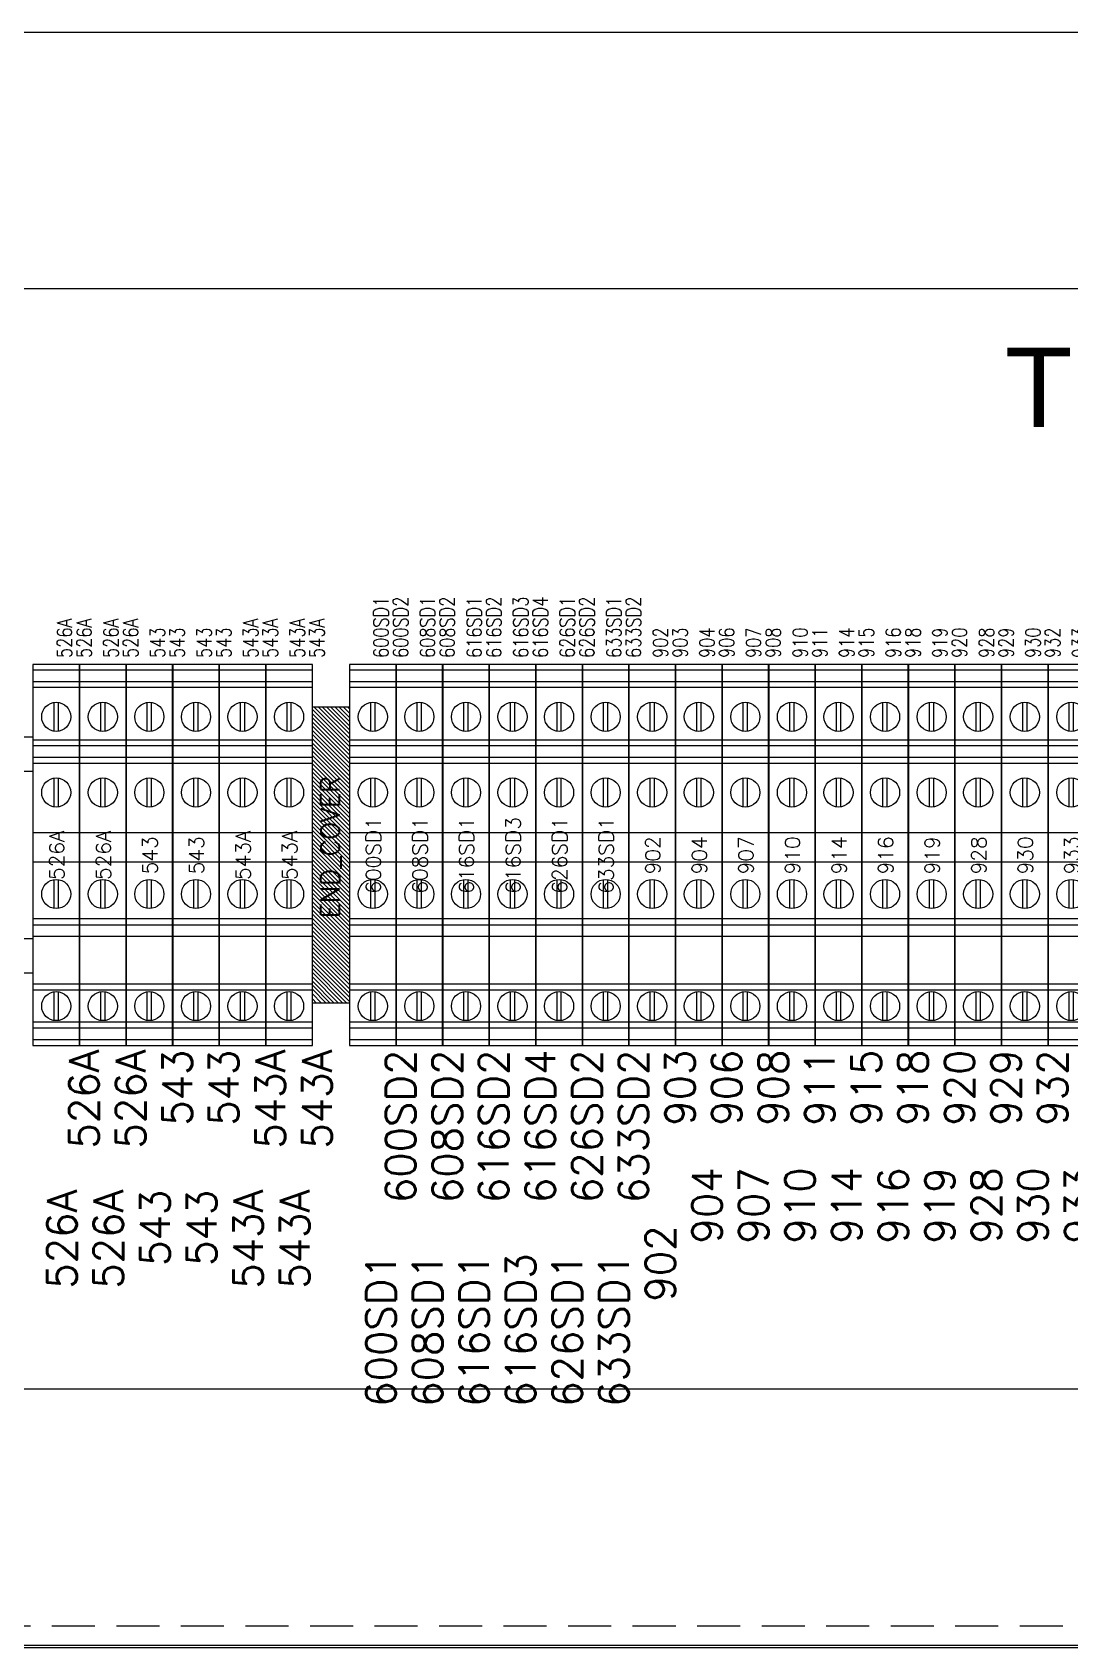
# Model space of a CAD drawing. Header units: inches. Extents: x 0.1 to 89.7, y 0.1 to 57.6.
# Drawn here: x 58.63 to 64.66, y 10.91 to 20.3 of the extents above; entities that cross this region are included whole.
import ezdxf
from ezdxf.enums import TextEntityAlignment as Align

# ---------------------------------------------------------------- set-up
doc = ezdxf.new("R2010")
doc.units = ezdxf.units.IN
doc.header["$MEASUREMENT"] = 0
doc.set_wipeout_variables(frame=1)
doc.linetypes.add('HIDDEN', pattern=[0.375, 0.25, -0.125])
for name, color, linetype in [('DEFAULT_2', 8, 'HIDDEN'), ('PSYMS', 7, 'Continuous'), ('PTERM', 4, 'Continuous'), ('PWIRE', 84, 'Continuous')]:
    doc.layers.add(name, color=color, linetype=linetype)
doc.styles.get("Standard").update_dxf_attribs({"font": 'arial.ttf'})
doc.styles.add('WD', font='romans.shx', dxfattribs={"height": 0.185})

# ---------------------------------------------------------------- blocks, each defined once
blk = doc.blocks.new('HDINFB5B')
for p, q in [((0, 0.75), (29.75, 0.75)), ((0, -0.75), (29.75, -0.75))]:
    blk.add_line(p, q)
blk = doc.blocks.new('HDIN1085A')
for p, q in [((0, 0.75), (31.25, 0.75)), ((0, -0.75), (31.25, -0.75))]:
    blk.add_line(p, q)
blk = doc.blocks.new('HDINFE72')
for p, q in [((0, 0.69), (29, 0.69)), ((0, 0.49), (29, 0.49)), ((5.2918, 0.125), (5.7082, 0.125)), ((6.2918, 0.125), (6.7082, 0.125)), ((7.2918, 0.125), (7.7082, 0.125)), ((8.2918, 0.125), (8.7082, 0.125)), ((9.2918, 0.125), (9.7082, 0.125)), ((10.2918, 0.125), (10.7082, 0.125)), ((5.2918, -0.125), (5.7082, -0.125)), ((6.2918, -0.125), (6.7082, -0.125)), ((7.2918, -0.125), (7.7082, -0.125)), ((8.2918, -0.125), (8.7082, -0.125)), ((9.2918, -0.125), (9.7082, -0.125)), ((10.2918, -0.125), (10.7082, -0.125)), ((0, -0.49), (29, -0.49)), ((0, -0.69), (29, -0.69))]:
    blk.add_line(p, q)
for centre, major_axis, start_param, end_param in [((5.2918, 0), (-0.1668, 0), -1.570796, 1.570794), ((5.7082, 0), (0.1668, 0), 4.712386, 7.853986), ((6.2918, 0), (-0.1668, 0), -1.570796, 1.570794), ((6.7082, 0), (0.1668, 0), 4.712386, 7.853986), ((7.2918, 0), (-0.1668, 0), -1.570796, 1.570794), ((7.7082, 0), (0.1668, 0), 4.712386, 7.853986), ((8.2918, 0), (-0.1668, 0), -1.570796, 1.570794), ((8.7082, 0), (0.1668, 0), 4.712386, 7.853986), ((9.2918, 0), (-0.1668, 0), -1.570796, 1.570794), ((9.7082, 0), (0.1668, 0), 4.712386, 7.853986), ((10.2918, 0), (-0.1668, 0), -1.570796, 1.570794), ((10.7082, 0), (0.1668, 0), 4.712386, 7.853986)]:
    blk.add_ellipse(centre, major_axis=major_axis, ratio=0.749429, start_param=start_param, end_param=end_param)
for p in [(5.5, 0), (6.5, 0), (7.5, 0), (8.5, 0), (9.5, 0), (10.5, 0)]:
    blk.add_point(p)
at = {"flags": 11}
for p in [(1.5, 0), (14.5, 0), (27.5, 0)]:
    blk.add_attdef('NC', text='', height=0.01, rotation=270, dxfattribs=at).set_placement(p, align=Align.MIDDLE)
blk = doc.blocks.new('wd_default_02terminal')
at = {"style": 'WD', "flags": 1}
for tag, height, p in [('INST', 0.125, (0.008, 0.421)), ('LOC', 0.125, (0.008, 0.245)), ('P_TAGSTRIP', 0.125, (0.008, 0.068)), ('CAT', 0.05, (0.005, -0.45)), ('WDBLKNAM', 0.05, (0.005, -0.522)), ('FP', 0.05, (0.005, -0.593)), ('FPT', 0.05, (0.146, -0.593)), ('ASSYCODE', 0.05, (0.005, -0.675))]:
    blk.add_attdef(tag, text='', height=height, dxfattribs=at).set_placement(p, align=Align.CENTER)
at = {"style": 'WD', "width": 0.8}
blk.add_attdef('L02WIRENOR', text='', height=0.1, dxfattribs=at).set_placement((1.33, -0.345), align=Align.MIDDLE_LEFT)
at = {"style": 'WD', "flags": 1}
blk.add_attdef('L02PINL', text='', height=0.05, dxfattribs=at).set_placement((-0.882, -0.441), align=Align.MIDDLE_RIGHT)
blk.add_attdef('L02PINR', text='', height=0.05, dxfattribs=at).set_placement((0.897, -0.441), align=Align.MIDDLE_LEFT)
at = {"linetype": 'Continuous'}
blk.add_wipeout([(1.287, -0.314), (1.287, 0), (-1.287, 0), (-1.287, -0.314), (0.149, -0.314)], dxfattribs=at)
for p, q in [((-1.248, -0.314), (-1.248, 0)), ((-1.169, -0.314), (-1.169, 0)), ((-1.13, -0.314), (-1.13, 0)), ((-0.913, -0.314), (-0.913, 0)), ((-0.873, -0.314), (-0.873, 0)), ((-0.55, -0.314), (-0.55, 0)), ((-0.471, 0), (-0.471, -0.314)), ((-0.432, -0.314), (-0.432, 0)), ((-0.048, -0.314), (-0.048, 0)), ((0.149, -0.314), (0.149, 0)), ((0.619, 0), (0.619, -0.314)), ((0.658, -0.314), (0.658, 0)), ((0.737, -0.314), (0.737, 0)), ((0.776, -0.314), (0.776, 0)), ((1.13, -0.314), (1.13, 0)), ((1.169, -0.314), (1.169, 0)), ((1.248, -0.314), (1.248, 0)), ((-1.118, -0.143), (-0.924, -0.143)), ((-1.118, -0.172), (-0.924, -0.172)), ((-0.361, -0.143), (-0.167, -0.143)), ((-0.361, -0.172), (-0.167, -0.172)), ((0.325, -0.143), (0.52, -0.143)), ((0.325, -0.172), (0.52, -0.172)), ((0.836, -0.143), (1.031, -0.143)), ((0.836, -0.172), (1.031, -0.172))]:
    blk.add_line(p, q, dxfattribs=at)
blk.add_lwpolyline([(1.287, -0.314), (1.287, 0), (-1.287, 0), (-1.287, -0.314), (0.149, -0.314)], close=True, dxfattribs=at)
for centre in [(-1.021, -0.157), (-0.264, -0.157), (0.422, -0.157), (0.933, -0.157)]:
    blk.add_circle(centre, 0.0983, dxfattribs=at)
at = {"style": 'WD', "width": 0.8}
for tag, p in [('WIRENOL', (-1.315, -0.212)), ('L02WIRENOL', (-1.315, -0.345))]:
    blk.add_attdef(tag, text='', height=0.1, dxfattribs=at).set_placement(p, align=Align.MIDDLE_RIGHT)
at = {"style": 'WD'}
for tag in ['WIRENO', 'TERM']:
    blk.add_attdef(tag, text='', height=0.1, dxfattribs=at).set_placement((-0.003, -0.161), align=Align.MIDDLE_CENTER)
at = {"style": 'WD', "width": 0.8}
blk.add_attdef('WIRENOR', text='', height=0.1, dxfattribs=at).set_placement((1.33, -0.212), align=Align.MIDDLE_LEFT)
at = {"style": 'WD', "flags": 1}
blk.add_attdef('L01PINL', text='', height=0.05, dxfattribs=at).set_placement((-0.882, -0.376), align=Align.MIDDLE_RIGHT)
blk.add_attdef('L02TERM', text='', height=0.1, dxfattribs=at).set_placement((0, -0.409), align=Align.MIDDLE_CENTER)
blk.add_attdef('MFG', text='', height=0.05, dxfattribs=at).set_placement((0.005, -0.379), align=Align.CENTER)
blk.add_attdef('L01PINR', text='', height=0.05, dxfattribs=at).set_placement((0.897, -0.376), align=Align.MIDDLE_LEFT)
blk = doc.blocks.new('wd_default_accessory')
at = {"style": 'WD', "flags": 1}
for tag, p in [('INST', (0, 0.49)), ('LOC', (0, 0.302))]:
    blk.add_attdef(tag, text='', height=0.125, dxfattribs=at).set_placement(p, align=Align.MIDDLE_CENTER)
at = {"style": 'WD'}
blk.add_attdef('TERM', text='', height=0.125, dxfattribs=at).set_placement((-1.045, -0.182), align=Align.RIGHT)
blk.add_wipeout([(1, -0.25), (-1, -0.25), (-1, 0), (1, 0)])
for p, q in [((-0.961, -0.25), (-0.711, 0)), ((-0.933, -0.25), (-0.683, 0)), ((-0.904, -0.25), (-0.654, 0)), ((-0.876, -0.25), (-0.626, 0)), ((-0.848, -0.25), (-0.598, 0)), ((-0.82, -0.25), (-0.57, 0)), ((-0.792, -0.25), (-0.542, 0)), ((-0.763, -0.25), (-0.513, 0)), ((-0.735, -0.25), (-0.485, 0)), ((-0.707, -0.25), (-0.457, 0)), ((-0.679, -0.25), (-0.429, 0)), ((-0.65, -0.25), (-0.4, 0)), ((-0.622, -0.25), (-0.372, 0)), ((-0.594, -0.25), (-0.344, 0)), ((-0.566, -0.25), (-0.316, 0)), ((-0.538, -0.25), (-0.288, 0)), ((-0.509, -0.25), (-0.259, 0)), ((-0.453, -0.25), (-0.203, 0)), ((-0.368, -0.25), (-0.118, 0)), ((-0.34, -0.25), (-0.09, 0)), ((-0.284, -0.25), (-0.034, 0)), ((-0.256, -0.25), (-0.006, 0)), ((-0.199, -0.25), (0.051, 0)), ((-0.171, -0.25), (0.079, 0)), ((-0.143, -0.25), (0.107, 0)), ((-0.086, -0.25), (0.164, 0)), ((-0.058, -0.25), (0.192, 0)), ((-0.03, -0.25), (0.22, 0)), ((-0.002, -0.25), (0.248, 0)), ((0.055, -0.25), (0.305, 0)), ((0.083, -0.25), (0.333, 0)), ((0.111, -0.25), (0.361, 0)), ((0.139, -0.25), (0.39, 0.001)), ((0.393, -0.25), (0.643, 0)), ((0.422, -0.25), (0.672, 0)), ((0.45, -0.25), (0.7, 0)), ((0.506, -0.25), (0.756, 0)), ((0.563, -0.25), (0.813, 0)), ((0.591, -0.25), (0.841, 0)), ((0.619, -0.25), (0.869, 0)), ((0.675, -0.25), (0.925, 0)), ((0.732, -0.25), (0.982, 0)), ((-1, -0.062), (-0.938, 0)), ((-1, -0.028), (-0.972, 0)), ((-1, -0.12), (-0.88, 0)), ((-1, -0.148), (-0.852, 0)), ((-1, -0.176), (-0.824, 0)), ((-1, -0.205), (-0.795, 0)), ((-1, -0.233), (-0.767, 0)), ((-1, -0.093), (-0.907, 0)), ((-0.989, -0.25), (-0.739, 0)), ((-0.481, -0.25), (-0.231, 0)), ((-0.425, -0.25), (-0.175, 0)), ((-0.397, -0.25), (-0.147, 0)), ((-0.312, -0.25), (-0.062, 0)), ((-0.227, -0.25), (0.023, 0)), ((-0.114, -0.25), (0.136, 0)), ((0.027, -0.25), (0.277, 0)), ((0.168, -0.25), (0.418, 0)), ((0.196, -0.25), (0.446, 0)), ((0.224, -0.25), (0.474, 0)), ((0.252, -0.25), (0.502, 0)), ((0.28, -0.25), (0.53, 0)), ((0.309, -0.25), (0.559, 0)), ((0.337, -0.25), (0.587, 0)), ((0.365, -0.25), (0.615, 0)), ((0.478, -0.25), (0.728, 0)), ((0.534, -0.25), (0.784, 0)), ((0.647, -0.25), (0.897, 0)), ((0.704, -0.25), (0.954, 0)), ((0.76, -0.25), (1, -0.01)), ((0.788, -0.25), (1, -0.038)), ((0.817, -0.25), (1, -0.067)), ((0.845, -0.25), (1, -0.095)), ((0.873, -0.25), (1, -0.123)), ((0.901, -0.25), (1, -0.151)), ((0.929, -0.25), (1, -0.179)), ((0.958, -0.25), (1, -0.208)), ((0.986, -0.25), (1, -0.236))]:
    blk.add_line(p, q)
blk.add_lwpolyline([(1, -0.25), (-1, -0.25), (-1, 0), (1, 0)], close=True)
at = {"style": 'WD', "flags": 1}
for tag, height, p in [('P_TAGSTRIP', 0.125, (0, 0.115)), ('MFG', 0.01, (-0.625, -0.062)), ('WDBLKNAM', 0.01, (0.562, -0.062)), ('ASSYCODE', 0.01, (-0.625, -0.188)), ('CAT', 0.01, (-0.625, -0.125)), ('FPT', 0.01, (0.562, -0.125)), ('FP', 0.01, (0.562, -0.188))]:
    blk.add_attdef(tag, text='', height=height, dxfattribs=at).set_placement(p, align=Align.MIDDLE_CENTER)

msp = doc.modelspace()

# ---------------------------------------------------------------- linework, layer by layer
at = {"color": 3, "linetype": 'Continuous'}
msp.add_line((82.62105, 10.90789), (53.8691, 10.90789), dxfattribs=at)
at = {"layer": 'DEFAULT_2', "color": 8, "linetype": 'HIDDEN'}
msp.add_line((82.62105, 11.03208), (53.8691, 11.03208), dxfattribs=at)

# ---------------------------------------------------------------- block references
at = {"layer": 'PSYMS', "xscale": 0.9935880310615606, "yscale": 0.9935880310615606, "zscale": 0.9935880310615606}
for name, p in [('HDINFB5B', (53.3918, 19.55434)), ('HDINFE72', (53.6402, 15.51789)), ('HDIN1085A', (53.4539, 11.66774))]:
    msp.add_blockref(name, p, dxfattribs=at)

# ---------------------------------------------------------------- texts
at = {"layer": 'PSYMS', "insert": (58.5, 18.46647), "char_height": 0.461257, "attachment_point": 1}
msp.add_mtext_dynamic_manual_height_columns('\\pxqc;TB5', width=12.75, gutter_width=0.99359, heights=[0], dxfattribs=at)

# ---------------------------------------------------------------- next in the draw order: block references
at = {"layer": 'PSYMS'}
ref = msp.add_blockref('wd_default_02terminal', (58.63603, 15.51686), dxfattribs=dict(at, xscale=0.8608270090313358, yscale=0.8608270090313358, zscale=0.8608270090313358, rotation=90))
ref.add_attrib('WIRENO', '526A', dxfattribs={"layer": 'PWIRE', "height": 0.086083, "rotation": 90, "style": 'WD'}).set_placement((58.7747, 15.51438), align=Align.MIDDLE_CENTER)
ref.add_attrib('WIRENOL', '526A', dxfattribs={"layer": 'PWIRE', "height": 0.172165, "rotation": 90, "style": 'WD'}).set_placement((58.80406, 13.57054), align=Align.MIDDLE_RIGHT)
ref.add_attrib('L02WIRENOL', '526A', dxfattribs={"layer": '0', "height": 0.172165, "rotation": 90, "style": 'WD'}).set_placement((58.93312, 14.38517), align=Align.MIDDLE_RIGHT)
ref.add_attrib('WIRENOR', '526A', dxfattribs={"layer": 'PWIRE', "height": 0.086083, "rotation": 90, "style": 'WD', "width": 0.8}).set_placement((58.81889, 16.66184), align=Align.MIDDLE_LEFT)
ref.add_attrib('L02WIRENOR', '526A', dxfattribs={"layer": '0', "height": 0.086083, "rotation": 90, "style": 'WD', "width": 0.8}).set_placement((58.93312, 16.66184), align=Align.MIDDLE_LEFT)

# ---------------------------------------------------------------- next in the draw order: block references
ref = msp.add_blockref('wd_default_02terminal', (58.90667, 15.51686), dxfattribs=dict(at, xscale=0.8608270090313358, yscale=0.8608270090313358, zscale=0.8608270090313358, rotation=90))
ref.add_attrib('WIRENO', '526A', dxfattribs={"layer": 'PWIRE', "height": 0.086083, "rotation": 90, "style": 'WD'}).set_placement((59.04535, 15.51438), align=Align.MIDDLE_CENTER)
ref.add_attrib('WIRENOL', '526A', dxfattribs={"layer": 'PWIRE', "height": 0.172165, "rotation": 90, "style": 'WD'}).set_placement((59.0747, 13.57054), align=Align.MIDDLE_RIGHT)
ref.add_attrib('L02WIRENOL', '526A', dxfattribs={"layer": '0', "height": 0.172165, "rotation": 90, "style": 'WD'}).set_placement((59.20377, 14.38517), align=Align.MIDDLE_RIGHT)
ref.add_attrib('WIRENOR', '526A', dxfattribs={"layer": 'PWIRE', "height": 0.086083, "rotation": 90, "style": 'WD', "width": 0.8}).set_placement((59.08954, 16.66184), align=Align.MIDDLE_LEFT)
ref.add_attrib('L02WIRENOR', '526A', dxfattribs={"layer": '0', "height": 0.086083, "rotation": 90, "style": 'WD', "width": 0.8}).set_placement((59.20377, 16.66184), align=Align.MIDDLE_LEFT)

# ---------------------------------------------------------------- next in the draw order: block references
ref = msp.add_blockref('wd_default_02terminal', (59.17731, 15.51686), dxfattribs=dict(at, xscale=0.8608270090313358, yscale=0.8608270090313358, zscale=0.8608270090313358, rotation=90))
ref.add_attrib('WIRENO', '543', dxfattribs={"layer": 'PWIRE', "height": 0.086083, "rotation": 90, "style": 'WD'}).set_placement((59.31599, 15.51438), align=Align.MIDDLE_CENTER)
ref.add_attrib('WIRENOL', '543', dxfattribs={"layer": 'PWIRE', "height": 0.172165, "rotation": 90, "style": 'WD'}).set_placement((59.34535, 13.57054), align=Align.MIDDLE_RIGHT)
ref.add_attrib('L02WIRENOL', '543', dxfattribs={"layer": '0', "height": 0.172165, "rotation": 90, "style": 'WD'}).set_placement((59.47441, 14.38517), align=Align.MIDDLE_RIGHT)
ref.add_attrib('WIRENOR', '543', dxfattribs={"layer": 'PWIRE', "height": 0.086083, "rotation": 90, "style": 'WD', "width": 0.8}).set_placement((59.36018, 16.66184), align=Align.MIDDLE_LEFT)
ref.add_attrib('L02WIRENOR', '543', dxfattribs={"layer": '0', "height": 0.086083, "rotation": 90, "style": 'WD', "width": 0.8}).set_placement((59.47441, 16.66184), align=Align.MIDDLE_LEFT)

# ---------------------------------------------------------------- next in the draw order: block references
ref = msp.add_blockref('wd_default_02terminal', (59.44796, 15.51686), dxfattribs=dict(at, xscale=0.8608270090313358, yscale=0.8608270090313358, zscale=0.8608270090313358, rotation=90))
ref.add_attrib('WIRENO', '543', dxfattribs={"layer": 'PWIRE', "height": 0.086083, "rotation": 90, "style": 'WD'}).set_placement((59.58663, 15.51438), align=Align.MIDDLE_CENTER)
ref.add_attrib('WIRENOL', '543', dxfattribs={"layer": 'PWIRE', "height": 0.172165, "rotation": 90, "style": 'WD'}).set_placement((59.61599, 13.57054), align=Align.MIDDLE_RIGHT)
ref.add_attrib('L02WIRENOL', '543', dxfattribs={"layer": '0', "height": 0.172165, "rotation": 90, "style": 'WD'}).set_placement((59.74506, 14.38517), align=Align.MIDDLE_RIGHT)
ref.add_attrib('WIRENOR', '543', dxfattribs={"layer": 'PWIRE', "height": 0.086083, "rotation": 90, "style": 'WD', "width": 0.8}).set_placement((59.63082, 16.66184), align=Align.MIDDLE_LEFT)
ref.add_attrib('L02WIRENOR', '543', dxfattribs={"layer": '0', "height": 0.086083, "rotation": 90, "style": 'WD', "width": 0.8}).set_placement((59.74506, 16.66184), align=Align.MIDDLE_LEFT)

# ---------------------------------------------------------------- next in the draw order: block references
ref = msp.add_blockref('wd_default_02terminal', (59.7186, 15.51686), dxfattribs=dict(at, xscale=0.8608270090313358, yscale=0.8608270090313358, zscale=0.8608270090313358, rotation=90))
ref.add_attrib('WIRENO', '543A', dxfattribs={"layer": 'PWIRE', "height": 0.086083, "rotation": 90, "style": 'WD'}).set_placement((59.85728, 15.51438), align=Align.MIDDLE_CENTER)
ref.add_attrib('WIRENOL', '543A', dxfattribs={"layer": 'PWIRE', "height": 0.172165, "rotation": 90, "style": 'WD'}).set_placement((59.88664, 13.57054), align=Align.MIDDLE_RIGHT)
ref.add_attrib('L02WIRENOL', '543A', dxfattribs={"layer": '0', "height": 0.172165, "rotation": 90, "style": 'WD'}).set_placement((60.0157, 14.38517), align=Align.MIDDLE_RIGHT)
ref.add_attrib('WIRENOR', '543A', dxfattribs={"layer": 'PWIRE', "height": 0.086083, "rotation": 90, "style": 'WD', "width": 0.8}).set_placement((59.90147, 16.66184), align=Align.MIDDLE_LEFT)
ref.add_attrib('L02WIRENOR', '543A', dxfattribs={"layer": '0', "height": 0.086083, "rotation": 90, "style": 'WD', "width": 0.8}).set_placement((60.0157, 16.66184), align=Align.MIDDLE_LEFT)

# ---------------------------------------------------------------- next in the draw order: block references
ref = msp.add_blockref('wd_default_02terminal', (59.98925, 15.51686), dxfattribs=dict(at, xscale=0.8608270090313358, yscale=0.8608270090313358, zscale=0.8608270090313358, rotation=90))
ref.add_attrib('WIRENO', '543A', dxfattribs={"layer": 'PWIRE', "height": 0.086083, "rotation": 90, "style": 'WD'}).set_placement((60.12792, 15.51438), align=Align.MIDDLE_CENTER)
ref.add_attrib('WIRENOL', '543A', dxfattribs={"layer": 'PWIRE', "height": 0.172165, "rotation": 90, "style": 'WD'}).set_placement((60.15728, 13.57054), align=Align.MIDDLE_RIGHT)
ref.add_attrib('L02WIRENOL', '543A', dxfattribs={"layer": '0', "height": 0.172165, "rotation": 90, "style": 'WD'}).set_placement((60.28634, 14.38517), align=Align.MIDDLE_RIGHT)
ref.add_attrib('WIRENOR', '543A', dxfattribs={"layer": 'PWIRE', "height": 0.086083, "rotation": 90, "style": 'WD', "width": 0.8}).set_placement((60.17211, 16.66184), align=Align.MIDDLE_LEFT)
ref.add_attrib('L02WIRENOR', '543A', dxfattribs={"layer": '0', "height": 0.086083, "rotation": 90, "style": 'WD', "width": 0.8}).set_placement((60.28634, 16.66184), align=Align.MIDDLE_LEFT)

# ---------------------------------------------------------------- next in the draw order: block references
ref = msp.add_blockref('wd_default_accessory', (60.25989, 15.51686), dxfattribs=dict(at, xscale=0.8608270090313358, yscale=0.8608270090313358, zscale=0.8608270090313358, rotation=90))
ref.add_attrib('TERM', 'END_COVER', dxfattribs={"layer": 'PTERM', "height": 0.107603, "rotation": 90, "style": 'WD'}).set_placement((60.41671, 15.97546), align=Align.RIGHT)

# ---------------------------------------------------------------- next in the draw order: block references
ref = msp.add_blockref('wd_default_02terminal', (60.47576, 15.51686), dxfattribs=dict(at, xscale=0.8608270090313358, yscale=0.8608270090313358, zscale=0.8608270090313358, rotation=90))
ref.add_attrib('WIRENO', '600SD1', dxfattribs={"layer": 'PWIRE', "height": 0.086083, "rotation": 90, "style": 'WD'}).set_placement((60.61444, 15.51438), align=Align.MIDDLE_CENTER)
ref.add_attrib('WIRENOL', '600SD1', dxfattribs={"layer": 'PWIRE', "height": 0.172165, "rotation": 90, "style": 'WD'}).set_placement((60.65863, 13.20104), align=Align.MIDDLE_RIGHT)
ref.add_attrib('L02WIRENOL', '600SD2', dxfattribs={"layer": '0', "height": 0.172165, "rotation": 90, "style": 'WD'}).set_placement((60.77286, 14.38517), align=Align.MIDDLE_RIGHT)
ref.add_attrib('WIRENOR', '600SD1', dxfattribs={"layer": 'PWIRE', "height": 0.086083, "rotation": 90, "style": 'WD', "width": 0.8}).set_placement((60.65863, 16.66184), align=Align.MIDDLE_LEFT)
ref.add_attrib('L02WIRENOR', '600SD2', dxfattribs={"layer": '0', "height": 0.086083, "rotation": 90, "style": 'WD', "width": 0.8}).set_placement((60.77286, 16.66184), align=Align.MIDDLE_LEFT)

# ---------------------------------------------------------------- next in the draw order: block references
ref = msp.add_blockref('wd_default_02terminal', (60.74641, 15.51686), dxfattribs=dict(at, xscale=0.8608270090313358, yscale=0.8608270090313358, zscale=0.8608270090313358, rotation=90))
ref.add_attrib('WIRENO', '608SD1', dxfattribs={"layer": 'PWIRE', "height": 0.086083, "rotation": 90, "style": 'WD'}).set_placement((60.88508, 15.51438), align=Align.MIDDLE_CENTER)
ref.add_attrib('WIRENOL', '608SD1', dxfattribs={"layer": 'PWIRE', "height": 0.172165, "rotation": 90, "style": 'WD'}).set_placement((60.92927, 13.20104), align=Align.MIDDLE_RIGHT)
ref.add_attrib('L02WIRENOL', '608SD2', dxfattribs={"layer": '0', "height": 0.172165, "rotation": 90, "style": 'WD'}).set_placement((61.04351, 14.38517), align=Align.MIDDLE_RIGHT)
ref.add_attrib('WIRENOR', '608SD1', dxfattribs={"layer": 'PWIRE', "height": 0.086083, "rotation": 90, "style": 'WD', "width": 0.8}).set_placement((60.92927, 16.66184), align=Align.MIDDLE_LEFT)
ref.add_attrib('L02WIRENOR', '608SD2', dxfattribs={"layer": '0', "height": 0.086083, "rotation": 90, "style": 'WD', "width": 0.8}).set_placement((61.04351, 16.66184), align=Align.MIDDLE_LEFT)

# ---------------------------------------------------------------- next in the draw order: block references
ref = msp.add_blockref('wd_default_02terminal', (61.01705, 15.51686), dxfattribs=dict(at, xscale=0.8608270090313358, yscale=0.8608270090313358, zscale=0.8608270090313358, rotation=90))
ref.add_attrib('WIRENO', '616SD1', dxfattribs={"layer": 'PWIRE', "height": 0.086083, "rotation": 90, "style": 'WD'}).set_placement((61.15573, 15.51438), align=Align.MIDDLE_CENTER)
ref.add_attrib('WIRENOL', '616SD1', dxfattribs={"layer": 'PWIRE', "height": 0.172165, "rotation": 90, "style": 'WD'}).set_placement((61.19992, 13.20104), align=Align.MIDDLE_RIGHT)
ref.add_attrib('L02WIRENOL', '616SD2', dxfattribs={"layer": '0', "height": 0.172165, "rotation": 90, "style": 'WD'}).set_placement((61.31415, 14.38517), align=Align.MIDDLE_RIGHT)
ref.add_attrib('WIRENOR', '616SD1', dxfattribs={"layer": 'PWIRE', "height": 0.086083, "rotation": 90, "style": 'WD', "width": 0.8}).set_placement((61.19992, 16.66184), align=Align.MIDDLE_LEFT)
ref.add_attrib('L02WIRENOR', '616SD2', dxfattribs={"layer": '0', "height": 0.086083, "rotation": 90, "style": 'WD', "width": 0.8}).set_placement((61.31415, 16.66184), align=Align.MIDDLE_LEFT)

# ---------------------------------------------------------------- next in the draw order: block references
ref = msp.add_blockref('wd_default_02terminal', (61.2877, 15.51686), dxfattribs=dict(at, xscale=0.8608270090313358, yscale=0.8608270090313358, zscale=0.8608270090313358, rotation=90))
ref.add_attrib('WIRENO', '616SD3', dxfattribs={"layer": 'PWIRE', "height": 0.086083, "rotation": 90, "style": 'WD'}).set_placement((61.42637, 15.51438), align=Align.MIDDLE_CENTER)
ref.add_attrib('WIRENOL', '616SD3', dxfattribs={"layer": 'PWIRE', "height": 0.172165, "rotation": 90, "style": 'WD'}).set_placement((61.47056, 13.20104), align=Align.MIDDLE_RIGHT)
ref.add_attrib('L02WIRENOL', '616SD4', dxfattribs={"layer": '0', "height": 0.172165, "rotation": 90, "style": 'WD'}).set_placement((61.58479, 14.38517), align=Align.MIDDLE_RIGHT)
ref.add_attrib('WIRENOR', '616SD3', dxfattribs={"layer": 'PWIRE', "height": 0.086083, "rotation": 90, "style": 'WD', "width": 0.8}).set_placement((61.47056, 16.66184), align=Align.MIDDLE_LEFT)
ref.add_attrib('L02WIRENOR', '616SD4', dxfattribs={"layer": '0', "height": 0.086083, "rotation": 90, "style": 'WD', "width": 0.8}).set_placement((61.58479, 16.66184), align=Align.MIDDLE_LEFT)

# ---------------------------------------------------------------- next in the draw order: block references
ref = msp.add_blockref('wd_default_02terminal', (61.55834, 15.51686), dxfattribs=dict(at, xscale=0.8608270090313358, yscale=0.8608270090313358, zscale=0.8608270090313358, rotation=90))
ref.add_attrib('WIRENO', '626SD1', dxfattribs={"layer": 'PWIRE', "height": 0.086083, "rotation": 90, "style": 'WD'}).set_placement((61.69701, 15.51438), align=Align.MIDDLE_CENTER)
ref.add_attrib('WIRENOL', '626SD1', dxfattribs={"layer": 'PWIRE', "height": 0.172165, "rotation": 90, "style": 'WD'}).set_placement((61.74121, 13.20104), align=Align.MIDDLE_RIGHT)
ref.add_attrib('L02WIRENOL', '626SD2', dxfattribs={"layer": '0', "height": 0.172165, "rotation": 90, "style": 'WD'}).set_placement((61.85544, 14.38517), align=Align.MIDDLE_RIGHT)
ref.add_attrib('WIRENOR', '626SD1', dxfattribs={"layer": 'PWIRE', "height": 0.086083, "rotation": 90, "style": 'WD', "width": 0.8}).set_placement((61.74121, 16.66184), align=Align.MIDDLE_LEFT)
ref.add_attrib('L02WIRENOR', '626SD2', dxfattribs={"layer": '0', "height": 0.086083, "rotation": 90, "style": 'WD', "width": 0.8}).set_placement((61.85544, 16.66184), align=Align.MIDDLE_LEFT)

# ---------------------------------------------------------------- next in the draw order: block references
ref = msp.add_blockref('wd_default_02terminal', (61.82898, 15.51686), dxfattribs=dict(at, xscale=0.8608270090313358, yscale=0.8608270090313358, zscale=0.8608270090313358, rotation=90))
ref.add_attrib('WIRENO', '633SD1', dxfattribs={"layer": 'PWIRE', "height": 0.086083, "rotation": 90, "style": 'WD'}).set_placement((61.96766, 15.51438), align=Align.MIDDLE_CENTER)
ref.add_attrib('WIRENOL', '633SD1', dxfattribs={"layer": 'PWIRE', "height": 0.172165, "rotation": 90, "style": 'WD'}).set_placement((62.01185, 13.20104), align=Align.MIDDLE_RIGHT)
ref.add_attrib('L02WIRENOL', '633SD2', dxfattribs={"layer": '0', "height": 0.172165, "rotation": 90, "style": 'WD'}).set_placement((62.12608, 14.38517), align=Align.MIDDLE_RIGHT)
ref.add_attrib('WIRENOR', '633SD1', dxfattribs={"layer": 'PWIRE', "height": 0.086083, "rotation": 90, "style": 'WD', "width": 0.8}).set_placement((62.01185, 16.66184), align=Align.MIDDLE_LEFT)
ref.add_attrib('L02WIRENOR', '633SD2', dxfattribs={"layer": '0', "height": 0.086083, "rotation": 90, "style": 'WD', "width": 0.8}).set_placement((62.12608, 16.66184), align=Align.MIDDLE_LEFT)

# ---------------------------------------------------------------- next in the draw order: block references
ref = msp.add_blockref('wd_default_02terminal', (62.09963, 15.51686), dxfattribs=dict(at, xscale=0.8608270090313358, yscale=0.8608270090313358, zscale=0.8608270090313358, rotation=90))
ref.add_attrib('WIRENO', '902', dxfattribs={"layer": 'PWIRE', "height": 0.086083, "rotation": 90, "style": 'WD'}).set_placement((62.2383, 15.51438), align=Align.MIDDLE_CENTER)
ref.add_attrib('WIRENOL', '902', dxfattribs={"layer": 'PWIRE', "height": 0.172165, "rotation": 90, "style": 'WD'}).set_placement((62.28249, 13.36294), align=Align.MIDDLE_RIGHT)
ref.add_attrib('L02WIRENOL', '903', dxfattribs={"layer": '0', "height": 0.172165, "rotation": 90, "style": 'WD'}).set_placement((62.39673, 14.38517), align=Align.MIDDLE_RIGHT)
ref.add_attrib('WIRENOR', '902', dxfattribs={"layer": 'PWIRE', "height": 0.086083, "rotation": 90, "style": 'WD', "width": 0.8}).set_placement((62.28249, 16.66184), align=Align.MIDDLE_LEFT)
ref.add_attrib('L02WIRENOR', '903', dxfattribs={"layer": '0', "height": 0.086083, "rotation": 90, "style": 'WD', "width": 0.8}).set_placement((62.39673, 16.66184), align=Align.MIDDLE_LEFT)

# ---------------------------------------------------------------- next in the draw order: block references
ref = msp.add_blockref('wd_default_02terminal', (62.37027, 15.51686), dxfattribs=dict(at, xscale=0.8608270090313358, yscale=0.8608270090313358, zscale=0.8608270090313358, rotation=90))
ref.add_attrib('WIRENO', '904', dxfattribs={"layer": 'PWIRE', "height": 0.086083, "rotation": 90, "style": 'WD'}).set_placement((62.50895, 15.51438), align=Align.MIDDLE_CENTER)
ref.add_attrib('WIRENOL', '904', dxfattribs={"layer": 'PWIRE', "height": 0.172165, "rotation": 90, "style": 'WD'}).set_placement((62.55314, 13.70043), align=Align.MIDDLE_RIGHT)
ref.add_attrib('L02WIRENOL', '906', dxfattribs={"layer": '0', "height": 0.172165, "rotation": 90, "style": 'WD'}).set_placement((62.66737, 14.38517), align=Align.MIDDLE_RIGHT)
ref.add_attrib('WIRENOR', '904', dxfattribs={"layer": 'PWIRE', "height": 0.086083, "rotation": 90, "style": 'WD', "width": 0.8}).set_placement((62.55314, 16.66184), align=Align.MIDDLE_LEFT)
ref.add_attrib('L02WIRENOR', '906', dxfattribs={"layer": '0', "height": 0.086083, "rotation": 90, "style": 'WD', "width": 0.8}).set_placement((62.66737, 16.66184), align=Align.MIDDLE_LEFT)

# ---------------------------------------------------------------- next in the draw order: block references
ref = msp.add_blockref('wd_default_02terminal', (62.64092, 15.51686), dxfattribs=dict(at, xscale=0.8608270090313358, yscale=0.8608270090313358, zscale=0.8608270090313358, rotation=90))
ref.add_attrib('WIRENO', '907', dxfattribs={"layer": 'PWIRE', "height": 0.086083, "rotation": 90, "style": 'WD'}).set_placement((62.77959, 15.51438), align=Align.MIDDLE_CENTER)
ref.add_attrib('WIRENOL', '907', dxfattribs={"layer": 'PWIRE', "height": 0.172165, "rotation": 90, "style": 'WD'}).set_placement((62.82378, 13.70043), align=Align.MIDDLE_RIGHT)
ref.add_attrib('L02WIRENOL', '908', dxfattribs={"layer": '0', "height": 0.172165, "rotation": 90, "style": 'WD'}).set_placement((62.93801, 14.38517), align=Align.MIDDLE_RIGHT)
ref.add_attrib('WIRENOR', '907', dxfattribs={"layer": 'PWIRE', "height": 0.086083, "rotation": 90, "style": 'WD', "width": 0.8}).set_placement((62.82378, 16.66184), align=Align.MIDDLE_LEFT)
ref.add_attrib('L02WIRENOR', '908', dxfattribs={"layer": '0', "height": 0.086083, "rotation": 90, "style": 'WD', "width": 0.8}).set_placement((62.93801, 16.66184), align=Align.MIDDLE_LEFT)

# ---------------------------------------------------------------- next in the draw order: block references
ref = msp.add_blockref('wd_default_02terminal', (62.91156, 15.51686), dxfattribs=dict(at, xscale=0.8608270090313358, yscale=0.8608270090313358, zscale=0.8608270090313358, rotation=90))
ref.add_attrib('WIRENO', '910', dxfattribs={"layer": 'PWIRE', "height": 0.086083, "rotation": 90, "style": 'WD'}).set_placement((63.05023, 15.51438), align=Align.MIDDLE_CENTER)
ref.add_attrib('WIRENOL', '910', dxfattribs={"layer": 'PWIRE', "height": 0.172165, "rotation": 90, "style": 'WD'}).set_placement((63.09443, 13.70043), align=Align.MIDDLE_RIGHT)
ref.add_attrib('L02WIRENOL', '911', dxfattribs={"layer": '0', "height": 0.172165, "rotation": 90, "style": 'WD'}).set_placement((63.20866, 14.38517), align=Align.MIDDLE_RIGHT)
ref.add_attrib('WIRENOR', '910', dxfattribs={"layer": 'PWIRE', "height": 0.086083, "rotation": 90, "style": 'WD', "width": 0.8}).set_placement((63.09443, 16.66184), align=Align.MIDDLE_LEFT)
ref.add_attrib('L02WIRENOR', '911', dxfattribs={"layer": '0', "height": 0.086083, "rotation": 90, "style": 'WD', "width": 0.8}).set_placement((63.20866, 16.66184), align=Align.MIDDLE_LEFT)

# ---------------------------------------------------------------- next in the draw order: block references
ref = msp.add_blockref('wd_default_02terminal', (63.1822, 15.51686), dxfattribs=dict(at, xscale=0.8608270090313358, yscale=0.8608270090313358, zscale=0.8608270090313358, rotation=90))
ref.add_attrib('WIRENO', '914', dxfattribs={"layer": 'PWIRE', "height": 0.086083, "rotation": 90, "style": 'WD'}).set_placement((63.32088, 15.51438), align=Align.MIDDLE_CENTER)
ref.add_attrib('WIRENOL', '914', dxfattribs={"layer": 'PWIRE', "height": 0.172165, "rotation": 90, "style": 'WD'}).set_placement((63.36507, 13.70043), align=Align.MIDDLE_RIGHT)
ref.add_attrib('L02WIRENOL', '915', dxfattribs={"layer": '0', "height": 0.172165, "rotation": 90, "style": 'WD'}).set_placement((63.4793, 14.38517), align=Align.MIDDLE_RIGHT)
ref.add_attrib('WIRENOR', '914', dxfattribs={"layer": 'PWIRE', "height": 0.086083, "rotation": 90, "style": 'WD', "width": 0.8}).set_placement((63.36507, 16.66184), align=Align.MIDDLE_LEFT)
ref.add_attrib('L02WIRENOR', '915', dxfattribs={"layer": '0', "height": 0.086083, "rotation": 90, "style": 'WD', "width": 0.8}).set_placement((63.4793, 16.66184), align=Align.MIDDLE_LEFT)

# ---------------------------------------------------------------- next in the draw order: block references
ref = msp.add_blockref('wd_default_02terminal', (63.45285, 15.51686), dxfattribs=dict(at, xscale=0.8608270090313358, yscale=0.8608270090313358, zscale=0.8608270090313358, rotation=90))
ref.add_attrib('WIRENO', '916', dxfattribs={"layer": 'PWIRE', "height": 0.086083, "rotation": 90, "style": 'WD'}).set_placement((63.59152, 15.51438), align=Align.MIDDLE_CENTER)
ref.add_attrib('WIRENOL', '916', dxfattribs={"layer": 'PWIRE', "height": 0.172165, "rotation": 90, "style": 'WD'}).set_placement((63.63571, 13.70043), align=Align.MIDDLE_RIGHT)
ref.add_attrib('L02WIRENOL', '918', dxfattribs={"layer": '0', "height": 0.172165, "rotation": 90, "style": 'WD'}).set_placement((63.74995, 14.38517), align=Align.MIDDLE_RIGHT)
ref.add_attrib('WIRENOR', '916', dxfattribs={"layer": 'PWIRE', "height": 0.086083, "rotation": 90, "style": 'WD', "width": 0.8}).set_placement((63.63571, 16.66184), align=Align.MIDDLE_LEFT)
ref.add_attrib('L02WIRENOR', '918', dxfattribs={"layer": '0', "height": 0.086083, "rotation": 90, "style": 'WD', "width": 0.8}).set_placement((63.74995, 16.66184), align=Align.MIDDLE_LEFT)

# ---------------------------------------------------------------- next in the draw order: block references
ref = msp.add_blockref('wd_default_02terminal', (63.72349, 15.51686), dxfattribs=dict(at, xscale=0.8608270090313358, yscale=0.8608270090313358, zscale=0.8608270090313358, rotation=90))
ref.add_attrib('WIRENO', '919', dxfattribs={"layer": 'PWIRE', "height": 0.086083, "rotation": 90, "style": 'WD'}).set_placement((63.86217, 15.51438), align=Align.MIDDLE_CENTER)
ref.add_attrib('WIRENOL', '919', dxfattribs={"layer": 'PWIRE', "height": 0.172165, "rotation": 90, "style": 'WD'}).set_placement((63.90636, 13.70043), align=Align.MIDDLE_RIGHT)
ref.add_attrib('L02WIRENOL', '920', dxfattribs={"layer": '0', "height": 0.172165, "rotation": 90, "style": 'WD'}).set_placement((64.02059, 14.38517), align=Align.MIDDLE_RIGHT)
ref.add_attrib('WIRENOR', '919', dxfattribs={"layer": 'PWIRE', "height": 0.086083, "rotation": 90, "style": 'WD', "width": 0.8}).set_placement((63.90636, 16.66184), align=Align.MIDDLE_LEFT)
ref.add_attrib('L02WIRENOR', '920', dxfattribs={"layer": '0', "height": 0.086083, "rotation": 90, "style": 'WD', "width": 0.8}).set_placement((64.02059, 16.66184), align=Align.MIDDLE_LEFT)

# ---------------------------------------------------------------- next in the draw order: block references
ref = msp.add_blockref('wd_default_02terminal', (63.99414, 15.51686), dxfattribs=dict(at, xscale=0.8608270090313358, yscale=0.8608270090313358, zscale=0.8608270090313358, rotation=90))
ref.add_attrib('WIRENO', '928', dxfattribs={"layer": 'PWIRE', "height": 0.086083, "rotation": 90, "style": 'WD'}).set_placement((64.13281, 15.51438), align=Align.MIDDLE_CENTER)
ref.add_attrib('WIRENOL', '928', dxfattribs={"layer": 'PWIRE', "height": 0.172165, "rotation": 90, "style": 'WD'}).set_placement((64.177, 13.70043), align=Align.MIDDLE_RIGHT)
ref.add_attrib('L02WIRENOL', '929', dxfattribs={"layer": '0', "height": 0.172165, "rotation": 90, "style": 'WD'}).set_placement((64.29123, 14.38517), align=Align.MIDDLE_RIGHT)
ref.add_attrib('WIRENOR', '928', dxfattribs={"layer": 'PWIRE', "height": 0.086083, "rotation": 90, "style": 'WD', "width": 0.8}).set_placement((64.177, 16.66184), align=Align.MIDDLE_LEFT)
ref.add_attrib('L02WIRENOR', '929', dxfattribs={"layer": '0', "height": 0.086083, "rotation": 90, "style": 'WD', "width": 0.8}).set_placement((64.29123, 16.66184), align=Align.MIDDLE_LEFT)

# ---------------------------------------------------------------- next in the draw order: block references
ref = msp.add_blockref('wd_default_02terminal', (64.26478, 15.51686), dxfattribs=dict(at, xscale=0.8608270090313358, yscale=0.8608270090313358, zscale=0.8608270090313358, rotation=90))
ref.add_attrib('WIRENO', '930', dxfattribs={"layer": 'PWIRE', "height": 0.086083, "rotation": 90, "style": 'WD'}).set_placement((64.40345, 15.51438), align=Align.MIDDLE_CENTER)
ref.add_attrib('WIRENOL', '930', dxfattribs={"layer": 'PWIRE', "height": 0.172165, "rotation": 90, "style": 'WD'}).set_placement((64.44765, 13.70043), align=Align.MIDDLE_RIGHT)
ref.add_attrib('L02WIRENOL', '932', dxfattribs={"layer": '0', "height": 0.172165, "rotation": 90, "style": 'WD'}).set_placement((64.56188, 14.38517), align=Align.MIDDLE_RIGHT)
ref.add_attrib('WIRENOR', '930', dxfattribs={"layer": 'PWIRE', "height": 0.086083, "rotation": 90, "style": 'WD', "width": 0.8}).set_placement((64.44765, 16.66184), align=Align.MIDDLE_LEFT)
ref.add_attrib('L02WIRENOR', '932', dxfattribs={"layer": '0', "height": 0.086083, "rotation": 90, "style": 'WD', "width": 0.8}).set_placement((64.56188, 16.66184), align=Align.MIDDLE_LEFT)

# ---------------------------------------------------------------- next in the draw order: block references
ref = msp.add_blockref('wd_default_02terminal', (64.53542, 15.51686), dxfattribs=dict(at, xscale=0.8608270090313358, yscale=0.8608270090313358, zscale=0.8608270090313358, rotation=90))
ref.add_attrib('WIRENO', '933', dxfattribs={"layer": 'PWIRE', "height": 0.086083, "rotation": 90, "style": 'WD'}).set_placement((64.6741, 15.51438), align=Align.MIDDLE_CENTER)
ref.add_attrib('WIRENOL', '933', dxfattribs={"layer": 'PWIRE', "height": 0.172165, "rotation": 90, "style": 'WD'}).set_placement((64.71829, 13.70043), align=Align.MIDDLE_RIGHT)
ref.add_attrib('L02WIRENOL', '934', dxfattribs={"layer": '0', "height": 0.172165, "rotation": 90, "style": 'WD'}).set_placement((64.83252, 14.38517), align=Align.MIDDLE_RIGHT)
ref.add_attrib('WIRENOR', '933', dxfattribs={"layer": 'PWIRE', "height": 0.086083, "rotation": 90, "style": 'WD', "width": 0.8}).set_placement((64.71829, 16.66184), align=Align.MIDDLE_LEFT)
ref.add_attrib('L02WIRENOR', '934', dxfattribs={"layer": '0', "height": 0.086083, "rotation": 90, "style": 'WD', "width": 0.8}).set_placement((64.83252, 16.66184), align=Align.MIDDLE_LEFT)

doc.saveas('drawing.dxf')
